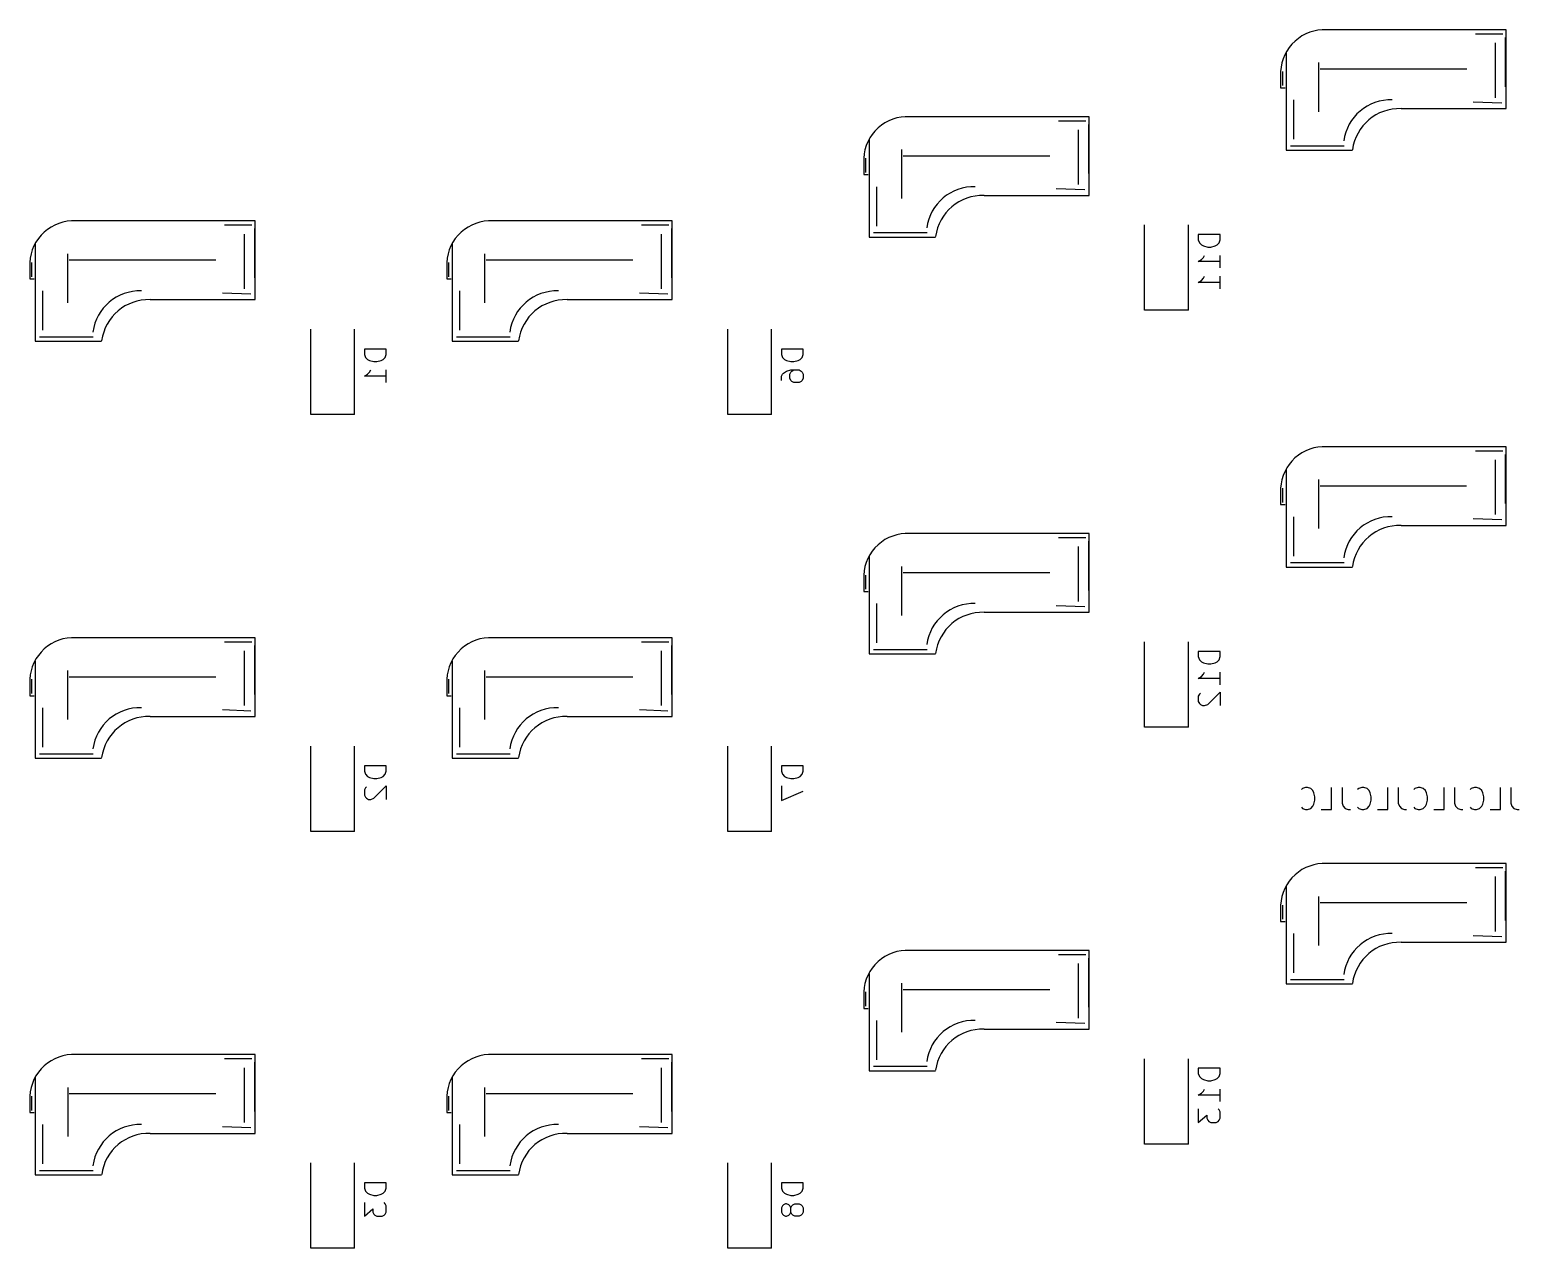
# Model space of a CAD drawing. Extents: x 55 to 335, y -160 to -35.
# Drawn here: x 198.9 to 266.9, y -91.2 to -35.5 of the extents above; entities that cross this region are included whole.
import ezdxf

# ---------------------------------------------------------------- set-up
doc = ezdxf.new("R2010")
doc.units = 0
doc.layers.add('BLACK', color=7, linetype='CONTINUOUS')

msp = doc.modelspace()

# ---------------------------------------------------------------- linework, layer by layer
at = {"layer": 'BLACK', "linetype": 'CONTINUOUS'}
for p, q in [((266.338, -35.4688), (258.137, -35.4688)), ((266.188, -35.6687), (264.938, -35.6687)), ((266.318, -38.0688), (266.318, -35.8188)), ((266.338, -39.0688), (266.338, -35.4688)), ((256.288, -36.5187), (256.288, -40.9688)), ((265.838, -36.0688), (265.838, -38.5688)), ((256.038, -37.3687), (256.038, -38.1187)), ((256.138, -38.0187), (256.138, -37.3687)), ((257.768, -36.9688), (257.768, -39.2087)), ((264.538, -37.2687), (257.838, -37.2687)), ((256.038, -38.1187), (256.238, -38.1187)), ((256.638, -40.4688), (256.638, -38.6688)), ((266.138, -38.8188), (264.838, -38.7687)), ((247.287, -39.4375), (239.087, -39.4375)), ((247.287, -43.0375), (247.287, -39.4375)), ((261.538, -39.0688), (266.338, -39.0688)), ((247.137, -39.6375), (245.887, -39.6375)), ((246.787, -40.0375), (246.787, -42.5375)), ((247.267, -42.0375), (247.267, -39.7875)), ((237.237, -40.4875), (237.237, -44.9375)), ((256.488, -40.7687), (258.938, -40.7687)), ((236.987, -41.3375), (236.987, -42.0875)), ((237.087, -41.9875), (237.087, -41.3375)), ((238.718, -40.9375), (238.718, -43.1775)), ((245.487, -41.2375), (238.787, -41.2375)), ((256.288, -40.9688), (259.318, -40.9688)), ((236.987, -42.0875), (237.188, -42.0875)), ((237.587, -44.4375), (237.587, -42.6375)), ((247.087, -42.7875), (245.787, -42.7375)), ((242.487, -43.0375), (247.287, -43.0375)), ((209.188, -44.2), (200.987, -44.2)), ((209.188, -47.8), (209.188, -44.2)), ((228.237, -44.2), (220.037, -44.2)), ((228.237, -47.8), (228.237, -44.2)), ((209.037, -44.4), (207.787, -44.4)), ((208.688, -44.8), (208.688, -47.3)), ((209.167, -46.8), (209.167, -44.55)), ((228.087, -44.4), (226.837, -44.4)), ((227.737, -44.8), (227.737, -47.3)), ((228.218, -46.8), (228.218, -44.55)), ((237.438, -44.7375), (239.887, -44.7375)), ((249.825, -48.2875), (249.825, -44.3875)), ((251.825, -48.2875), (251.825, -44.3875)), ((253.277, -44.8232), (252.277, -44.8232)), ((252.277, -44.8232), (252.277, -45.0613)), ((253.277, -45.0613), (253.277, -44.8232)), ((199.137, -45.25), (199.137, -49.7)), ((218.188, -45.25), (218.188, -49.7)), ((237.237, -44.9375), (240.267, -44.9375)), ((252.277, -45.0613), (252.325, -45.2042)), ((252.325, -45.2042), (252.42, -45.2994)), ((252.42, -45.2994), (252.515, -45.347)), ((252.515, -45.347), (252.706, -45.3946)), ((252.706, -45.3946), (252.849, -45.3946)), ((252.849, -45.3946), (253.039, -45.347)), ((253.039, -45.347), (253.135, -45.2994)), ((253.135, -45.2994), (253.23, -45.2042)), ((253.23, -45.2042), (253.277, -45.0613)), ((198.887, -46.1), (198.887, -46.85)), ((198.987, -46.75), (198.987, -46.1)), ((200.617, -45.7), (200.617, -47.94)), ((207.387, -46), (200.688, -46)), ((217.938, -46.1), (217.938, -46.85)), ((218.037, -46.75), (218.037, -46.1)), ((219.667, -45.7), (219.667, -47.94)), ((226.438, -46), (219.737, -46)), ((252.277, -46.0613), (252.42, -45.9661)), ((253.277, -46.0613), (252.277, -46.0613)), ((252.42, -45.9661), (252.515, -45.8708)), ((252.515, -45.8708), (252.563, -45.7756)), ((253.277, -46.347), (253.277, -45.7756)), ((198.887, -46.85), (199.087, -46.85)), ((217.938, -46.85), (218.137, -46.85)), ((252.277, -47.0137), (252.42, -46.9185)), ((252.42, -46.9185), (252.515, -46.8232)), ((252.515, -46.8232), (252.563, -46.728)), ((253.277, -47.2994), (253.277, -46.728)), ((199.487, -49.2), (199.487, -47.4)), ((208.987, -47.55), (207.688, -47.5)), ((218.537, -49.2), (218.537, -47.4)), ((228.037, -47.55), (226.737, -47.5)), ((253.277, -47.0137), (252.277, -47.0137)), ((204.387, -47.8), (209.188, -47.8)), ((223.438, -47.8), (228.237, -47.8)), ((251.825, -48.2875), (249.825, -48.2875)), ((199.337, -49.5), (201.787, -49.5)), ((211.725, -53.05), (211.725, -49.15)), ((213.725, -53.05), (213.725, -49.15)), ((218.387, -49.5), (220.837, -49.5)), ((230.775, -53.05), (230.775, -49.15)), ((232.775, -53.05), (232.775, -49.15)), ((199.137, -49.7), (202.167, -49.7)), ((215.177, -50.0619), (214.177, -50.0619)), ((214.177, -50.0619), (214.177, -50.3)), ((214.177, -50.3), (214.225, -50.4429)), ((215.13, -50.4429), (215.177, -50.3)), ((215.177, -50.3), (215.177, -50.0619)), ((218.188, -49.7), (221.218, -49.7)), ((234.227, -50.0619), (233.227, -50.0619)), ((233.227, -50.0619), (233.227, -50.3)), ((233.227, -50.3), (233.275, -50.4429)), ((234.18, -50.4429), (234.227, -50.3)), ((234.227, -50.3), (234.227, -50.0619)), ((214.225, -50.4429), (214.32, -50.5381)), ((214.32, -50.5381), (214.415, -50.5857)), ((214.415, -50.5857), (214.606, -50.6333)), ((214.415, -51.1095), (214.463, -51.0143)), ((214.606, -50.6333), (214.749, -50.6333)), ((214.749, -50.6333), (214.939, -50.5857)), ((214.939, -50.5857), (215.035, -50.5381)), ((215.035, -50.5381), (215.13, -50.4429)), ((215.177, -51.5857), (215.177, -51.0143)), ((233.275, -50.4429), (233.37, -50.5381)), ((233.37, -50.5381), (233.465, -50.5857)), ((233.465, -50.5857), (233.656, -50.6333)), ((233.465, -51.0619), (233.656, -51.0143)), ((233.656, -50.6333), (233.799, -50.6333)), ((233.656, -51.0143), (234.037, -51.0143)), ((233.704, -51.0619), (233.799, -51.0143)), ((233.799, -50.6333), (233.989, -50.5857)), ((233.989, -50.5857), (234.085, -50.5381)), ((234.037, -51.0143), (234.132, -51.0619)), ((234.085, -50.5381), (234.18, -50.4429)), ((214.177, -51.3), (214.32, -51.2048)), ((215.177, -51.3), (214.177, -51.3)), ((214.32, -51.2048), (214.415, -51.1095)), ((233.227, -51.3), (233.275, -51.2048)), ((233.227, -51.4905), (233.227, -51.3)), ((233.275, -51.2048), (233.323, -51.1571)), ((233.323, -51.1571), (233.465, -51.0619)), ((233.608, -51.2048), (233.656, -51.1095)), ((233.608, -51.3952), (233.608, -51.2048)), ((233.656, -51.4905), (233.608, -51.3952)), ((233.656, -51.1095), (233.704, -51.0619)), ((233.704, -51.5381), (233.656, -51.4905)), ((233.799, -51.5857), (233.704, -51.5381)), ((234.037, -51.5857), (233.799, -51.5857)), ((234.132, -51.5381), (234.037, -51.5857)), ((234.132, -51.0619), (234.18, -51.1095)), ((234.18, -51.4905), (234.132, -51.5381)), ((234.18, -51.1095), (234.227, -51.2048)), ((234.227, -51.3952), (234.18, -51.4905)), ((234.227, -51.2048), (234.227, -51.3952)), ((213.725, -53.05), (211.725, -53.05)), ((232.775, -53.05), (230.775, -53.05)), ((266.337, -54.5188), (258.137, -54.5188)), ((266.188, -54.7188), (264.938, -54.7188)), ((265.837, -55.1188), (265.837, -57.6188)), ((266.317, -57.1188), (266.317, -54.8688)), ((266.337, -58.1188), (266.337, -54.5188)), ((256.287, -55.5688), (256.287, -60.0188)), ((256.037, -56.4188), (256.037, -57.1688)), ((256.137, -57.0688), (256.137, -56.4188)), ((257.767, -56.0188), (257.767, -58.2588)), ((264.537, -56.3188), (257.837, -56.3188)), ((256.037, -57.1688), (256.238, -57.1688)), ((256.637, -59.5188), (256.637, -57.7188)), ((266.137, -57.8688), (264.837, -57.8188)), ((247.287, -58.4875), (239.087, -58.4875)), ((247.287, -62.0875), (247.287, -58.4875)), ((261.537, -58.1188), (266.337, -58.1188)), ((247.137, -58.6875), (245.887, -58.6875)), ((246.787, -59.0875), (246.787, -61.5875)), ((247.267, -61.0875), (247.267, -58.8375)), ((237.237, -59.5375), (237.237, -63.9875)), ((256.488, -59.8188), (258.938, -59.8188)), ((236.987, -60.3875), (236.987, -61.1375)), ((237.087, -61.0375), (237.087, -60.3875)), ((238.718, -59.9875), (238.718, -62.2275)), ((245.487, -60.2875), (238.787, -60.2875)), ((256.287, -60.0188), (259.317, -60.0188)), ((236.987, -61.1375), (237.188, -61.1375)), ((237.587, -63.4875), (237.587, -61.6875)), ((247.087, -61.8375), (245.787, -61.7875)), ((242.487, -62.0875), (247.287, -62.0875)), ((209.188, -63.25), (200.987, -63.25)), ((209.188, -66.85), (209.188, -63.25)), ((228.237, -63.25), (220.037, -63.25)), ((228.237, -66.85), (228.237, -63.25)), ((209.037, -63.45), (207.787, -63.45)), ((208.688, -63.85), (208.688, -66.35)), ((209.167, -65.85), (209.167, -63.6)), ((228.087, -63.45), (226.837, -63.45)), ((227.737, -63.85), (227.737, -66.35)), ((228.217, -65.85), (228.217, -63.6)), ((237.438, -63.7875), (239.887, -63.7875)), ((249.825, -67.3375), (249.825, -63.4375)), ((251.825, -67.3375), (251.825, -63.4375)), ((253.277, -63.8732), (252.277, -63.8732)), ((252.277, -63.8732), (252.277, -64.1113)), ((253.277, -64.1113), (253.277, -63.8732)), ((199.137, -64.3), (199.137, -68.75)), ((218.187, -64.3), (218.187, -68.75)), ((237.237, -63.9875), (240.267, -63.9875)), ((252.277, -64.1113), (252.325, -64.2542)), ((252.325, -64.2542), (252.42, -64.3494)), ((252.42, -64.3494), (252.515, -64.397)), ((252.515, -64.397), (252.706, -64.4446)), ((252.706, -64.4446), (252.849, -64.4446)), ((252.849, -64.4446), (253.039, -64.397)), ((253.039, -64.397), (253.135, -64.3494)), ((253.135, -64.3494), (253.23, -64.2542)), ((253.23, -64.2542), (253.277, -64.1113)), ((198.887, -65.15), (198.887, -65.9)), ((198.987, -65.8), (198.987, -65.15)), ((200.617, -64.75), (200.617, -66.99)), ((207.387, -65.05), (200.688, -65.05)), ((217.937, -65.15), (217.937, -65.9)), ((218.037, -65.8), (218.037, -65.15)), ((219.667, -64.75), (219.667, -66.99)), ((226.437, -65.05), (219.737, -65.05)), ((252.277, -65.1113), (252.42, -65.0161)), ((253.277, -65.1113), (252.277, -65.1113)), ((252.42, -65.0161), (252.515, -64.9208)), ((252.515, -64.9208), (252.563, -64.8256)), ((253.277, -65.397), (253.277, -64.8256)), ((198.887, -65.9), (199.087, -65.9)), ((217.937, -65.9), (218.137, -65.9)), ((252.325, -65.8256), (252.277, -65.9208)), ((252.277, -65.9208), (252.277, -66.1589)), ((252.373, -65.778), (252.325, -65.8256)), ((252.706, -66.3018), (253.277, -65.7304)), ((253.277, -65.7304), (253.277, -66.3494)), ((199.487, -68.25), (199.487, -66.45)), ((208.987, -66.6), (207.688, -66.55)), ((218.537, -68.25), (218.537, -66.45)), ((228.037, -66.6), (226.737, -66.55)), ((252.277, -66.1589), (252.325, -66.2542)), ((252.325, -66.2542), (252.373, -66.3018)), ((252.373, -66.3018), (252.468, -66.3494)), ((252.468, -66.3494), (252.563, -66.3494)), ((252.563, -66.3494), (252.706, -66.3018)), ((204.387, -66.85), (209.188, -66.85)), ((223.437, -66.85), (228.237, -66.85)), ((251.825, -67.3375), (249.825, -67.3375)), ((199.337, -68.55), (201.787, -68.55)), ((211.725, -72.1), (211.725, -68.2)), ((213.725, -72.1), (213.725, -68.2)), ((218.387, -68.55), (220.837, -68.55)), ((230.775, -72.1), (230.775, -68.2)), ((232.775, -72.1), (232.775, -68.2)), ((199.137, -68.75), (202.167, -68.75)), ((215.177, -69.1119), (214.177, -69.1119)), ((214.177, -69.1119), (214.177, -69.35)), ((214.177, -69.35), (214.225, -69.4929)), ((215.13, -69.4929), (215.177, -69.35)), ((215.177, -69.35), (215.177, -69.1119)), ((218.187, -68.75), (221.217, -68.75)), ((234.227, -69.1119), (233.227, -69.1119)), ((233.227, -69.1119), (233.227, -69.35)), ((233.227, -69.35), (233.275, -69.4929)), ((234.18, -69.4929), (234.227, -69.35)), ((234.227, -69.35), (234.227, -69.1119)), ((214.225, -69.4929), (214.32, -69.5881)), ((214.273, -70.0643), (214.225, -70.1119)), ((214.32, -69.5881), (214.415, -69.6357)), ((214.415, -69.6357), (214.606, -69.6833)), ((214.606, -69.6833), (214.749, -69.6833)), ((214.606, -70.5881), (215.177, -70.0167)), ((214.749, -69.6833), (214.939, -69.6357)), ((214.939, -69.6357), (215.035, -69.5881)), ((215.035, -69.5881), (215.13, -69.4929)), ((215.177, -70.0167), (215.177, -70.6357)), ((233.227, -70.0167), (233.227, -70.6833)), ((233.275, -69.4929), (233.37, -69.5881)), ((233.37, -69.5881), (233.465, -69.6357)), ((233.465, -69.6357), (233.656, -69.6833)), ((233.656, -69.6833), (233.799, -69.6833)), ((233.799, -69.6833), (233.989, -69.6357)), ((233.989, -69.6357), (234.085, -69.5881)), ((234.085, -69.5881), (234.18, -69.4929)), ((214.225, -70.1119), (214.177, -70.2071)), ((214.177, -70.2071), (214.177, -70.4452)), ((214.177, -70.4452), (214.225, -70.5405)), ((214.225, -70.5405), (214.273, -70.5881)), ((214.273, -70.5881), (214.368, -70.6357)), ((214.368, -70.6357), (214.463, -70.6357)), ((214.463, -70.6357), (214.606, -70.5881)), ((233.227, -70.6833), (234.227, -70.2548)), ((257.033, -70.1437), (256.985, -70.1914)), ((257.176, -70.0961), (257.033, -70.1437)), ((257.271, -70.0961), (257.176, -70.0961)), ((257.414, -70.1437), (257.271, -70.0961)), ((257.509, -70.239), (257.414, -70.1437)), ((257.557, -70.3342), (257.509, -70.239)), ((257.604, -70.5247), (257.557, -70.3342)), ((257.557, -70.858), (257.604, -70.6676)), ((257.604, -70.6676), (257.604, -70.5247)), ((258.366, -71.0961), (258.366, -70.0961)), ((258.842, -70.0961), (258.842, -70.8104)), ((259.604, -70.1437), (259.557, -70.1914)), ((259.747, -70.0961), (259.604, -70.1437)), ((259.842, -70.0961), (259.747, -70.0961)), ((259.985, -70.1437), (259.842, -70.0961)), ((260.08, -70.239), (259.985, -70.1437)), ((260.128, -70.3342), (260.08, -70.239)), ((260.176, -70.5247), (260.128, -70.3342)), ((260.128, -70.858), (260.176, -70.6676)), ((260.176, -70.6676), (260.176, -70.5247)), ((260.938, -71.0961), (260.938, -70.0961)), ((261.414, -70.0961), (261.414, -70.8104)), ((262.176, -70.1437), (262.128, -70.1914)), ((262.318, -70.0961), (262.176, -70.1437)), ((262.414, -70.0961), (262.318, -70.0961)), ((262.557, -70.1437), (262.414, -70.0961)), ((262.652, -70.239), (262.557, -70.1437)), ((262.699, -70.3342), (262.652, -70.239)), ((262.747, -70.5247), (262.699, -70.3342)), ((262.699, -70.858), (262.747, -70.6676)), ((262.747, -70.6676), (262.747, -70.5247)), ((263.509, -71.0961), (263.509, -70.0961)), ((263.985, -70.0961), (263.985, -70.8104)), ((264.747, -70.1437), (264.699, -70.1914)), ((264.89, -70.0961), (264.747, -70.1437)), ((264.985, -70.0961), (264.89, -70.0961)), ((265.128, -70.1437), (264.985, -70.0961)), ((265.223, -70.239), (265.128, -70.1437)), ((265.271, -70.3342), (265.223, -70.239)), ((265.318, -70.5247), (265.271, -70.3342)), ((265.271, -70.858), (265.318, -70.6676)), ((265.318, -70.6676), (265.318, -70.5247)), ((266.08, -71.0961), (266.08, -70.0961)), ((266.557, -70.0961), (266.557, -70.8104)), ((256.985, -71.0009), (257.033, -71.0485)), ((257.033, -71.0485), (257.176, -71.0961)), ((257.176, -71.0961), (257.271, -71.0961)), ((257.271, -71.0961), (257.414, -71.0485)), ((257.414, -71.0485), (257.509, -70.9533)), ((257.509, -70.9533), (257.557, -70.858)), ((257.89, -71.0961), (258.366, -71.0961)), ((258.842, -70.8104), (258.89, -70.9533)), ((258.89, -70.9533), (258.985, -71.0485)), ((258.985, -71.0485), (259.128, -71.0961)), ((259.128, -71.0961), (259.223, -71.0961)), ((259.557, -71.0009), (259.604, -71.0485)), ((259.604, -71.0485), (259.747, -71.0961)), ((259.747, -71.0961), (259.842, -71.0961)), ((259.842, -71.0961), (259.985, -71.0485)), ((259.985, -71.0485), (260.08, -70.9533)), ((260.08, -70.9533), (260.128, -70.858)), ((260.461, -71.0961), (260.938, -71.0961)), ((261.414, -70.8104), (261.461, -70.9533)), ((261.461, -70.9533), (261.557, -71.0485)), ((261.557, -71.0485), (261.699, -71.0961)), ((261.699, -71.0961), (261.795, -71.0961)), ((262.128, -71.0009), (262.176, -71.0485)), ((262.176, -71.0485), (262.318, -71.0961)), ((262.318, -71.0961), (262.414, -71.0961)), ((262.414, -71.0961), (262.557, -71.0485)), ((262.557, -71.0485), (262.652, -70.9533)), ((262.652, -70.9533), (262.699, -70.858)), ((263.033, -71.0961), (263.509, -71.0961)), ((263.985, -70.8104), (264.033, -70.9533)), ((264.033, -70.9533), (264.128, -71.0485)), ((264.128, -71.0485), (264.271, -71.0961)), ((264.271, -71.0961), (264.366, -71.0961)), ((264.699, -71.0009), (264.747, -71.0485)), ((264.747, -71.0485), (264.89, -71.0961)), ((264.89, -71.0961), (264.985, -71.0961)), ((264.985, -71.0961), (265.128, -71.0485)), ((265.128, -71.0485), (265.223, -70.9533)), ((265.223, -70.9533), (265.271, -70.858)), ((265.604, -71.0961), (266.08, -71.0961)), ((266.557, -70.8104), (266.604, -70.9533)), ((266.604, -70.9533), (266.699, -71.0485)), ((266.699, -71.0485), (266.842, -71.0961)), ((266.842, -71.0961), (266.938, -71.0961)), ((213.725, -72.1), (211.725, -72.1)), ((232.775, -72.1), (230.775, -72.1)), ((266.338, -73.5687), (258.137, -73.5687)), ((266.188, -73.7687), (264.938, -73.7687)), ((265.838, -74.1687), (265.838, -76.6687)), ((266.318, -76.1687), (266.318, -73.9187)), ((266.338, -77.1687), (266.338, -73.5687)), ((256.288, -74.6187), (256.288, -79.0687)), ((256.038, -75.4687), (256.038, -76.2187)), ((256.138, -76.1187), (256.138, -75.4687)), ((257.768, -75.0687), (257.768, -77.3087)), ((264.538, -75.3687), (257.838, -75.3687)), ((256.038, -76.2187), (256.238, -76.2187)), ((256.638, -78.5687), (256.638, -76.7687)), ((266.138, -76.9187), (264.838, -76.8687)), ((247.287, -77.5375), (239.087, -77.5375)), ((247.287, -81.1375), (247.287, -77.5375)), ((261.538, -77.1687), (266.338, -77.1687)), ((247.137, -77.7375), (245.887, -77.7375)), ((246.787, -78.1375), (246.787, -80.6375)), ((247.267, -80.1375), (247.267, -77.8875)), ((237.237, -78.5875), (237.237, -83.0375)), ((256.488, -78.8687), (258.938, -78.8687)), ((236.987, -79.4375), (236.987, -80.1875)), ((237.087, -80.0875), (237.087, -79.4375)), ((238.718, -79.0375), (238.718, -81.2775)), ((245.487, -79.3375), (238.787, -79.3375)), ((256.288, -79.0687), (259.318, -79.0687)), ((236.987, -80.1875), (237.188, -80.1875)), ((237.587, -82.5375), (237.587, -80.7375)), ((247.087, -80.8875), (245.787, -80.8375)), ((242.487, -81.1375), (247.287, -81.1375)), ((209.188, -82.3), (200.987, -82.3)), ((209.188, -85.9), (209.188, -82.3)), ((228.238, -82.3), (220.037, -82.3)), ((228.238, -85.9), (228.238, -82.3)), ((209.038, -82.5), (207.788, -82.5)), ((208.688, -82.9), (208.688, -85.4)), ((209.168, -84.9), (209.168, -82.65)), ((228.088, -82.5), (226.838, -82.5)), ((227.738, -82.9), (227.738, -85.4)), ((228.218, -84.9), (228.218, -82.65)), ((237.438, -82.8375), (239.887, -82.8375)), ((249.825, -86.3875), (249.825, -82.4875)), ((251.825, -86.3875), (251.825, -82.4875)), ((253.277, -82.9232), (252.277, -82.9232)), ((252.277, -82.9232), (252.277, -83.1613)), ((253.277, -83.1613), (253.277, -82.9232)), ((199.138, -83.35), (199.138, -87.8)), ((218.188, -83.35), (218.188, -87.8)), ((237.237, -83.0375), (240.267, -83.0375)), ((252.277, -83.1613), (252.325, -83.3042)), ((252.325, -83.3042), (252.42, -83.3994)), ((252.42, -83.3994), (252.515, -83.447)), ((252.515, -83.447), (252.706, -83.4946)), ((252.706, -83.4946), (252.849, -83.4946)), ((252.849, -83.4946), (253.039, -83.447)), ((253.039, -83.447), (253.135, -83.3994)), ((253.135, -83.3994), (253.23, -83.3042)), ((253.23, -83.3042), (253.277, -83.1613)), ((198.888, -84.2), (198.888, -84.95)), ((198.988, -84.85), (198.988, -84.2)), ((200.618, -83.8), (200.618, -86.04)), ((207.388, -84.1), (200.688, -84.1)), ((217.938, -84.2), (217.938, -84.95)), ((218.038, -84.85), (218.038, -84.2)), ((219.668, -83.8), (219.668, -86.04)), ((226.438, -84.1), (219.738, -84.1)), ((252.277, -84.1613), (252.42, -84.0661)), ((253.277, -84.1613), (252.277, -84.1613)), ((252.42, -84.0661), (252.515, -83.9708)), ((252.515, -83.9708), (252.563, -83.8756)), ((253.277, -84.447), (253.277, -83.8756)), ((198.888, -84.95), (199.088, -84.95)), ((217.938, -84.95), (218.138, -84.95)), ((252.277, -84.7804), (252.277, -85.3994)), ((253.23, -84.828), (253.182, -84.7804)), ((253.277, -84.9232), (253.23, -84.828)), ((253.277, -85.2089), (253.277, -84.9232)), ((199.488, -87.3), (199.488, -85.5)), ((208.988, -85.65), (207.688, -85.6)), ((218.538, -87.3), (218.538, -85.5)), ((228.038, -85.65), (226.738, -85.6)), ((252.277, -85.3994), (252.658, -85.0661)), ((252.658, -85.0661), (252.658, -85.2089)), ((252.658, -85.2089), (252.706, -85.3042)), ((252.706, -85.3042), (252.754, -85.3518)), ((252.754, -85.3518), (252.849, -85.3994)), ((252.849, -85.3994), (253.087, -85.3994)), ((253.087, -85.3994), (253.182, -85.3518)), ((253.182, -85.3518), (253.23, -85.3042)), ((253.23, -85.3042), (253.277, -85.2089)), ((204.388, -85.9), (209.188, -85.9)), ((223.438, -85.9), (228.238, -85.9)), ((251.825, -86.3875), (249.825, -86.3875)), ((199.338, -87.6), (201.788, -87.6)), ((211.725, -91.15), (211.725, -87.25)), ((213.725, -91.15), (213.725, -87.25)), ((218.388, -87.6), (220.838, -87.6)), ((230.775, -91.15), (230.775, -87.25)), ((232.775, -91.15), (232.775, -87.25)), ((199.138, -87.8), (202.168, -87.8)), ((215.177, -88.1619), (214.177, -88.1619)), ((214.177, -88.1619), (214.177, -88.4)), ((214.177, -88.4), (214.225, -88.5429)), ((215.13, -88.5429), (215.177, -88.4)), ((215.177, -88.4), (215.177, -88.1619)), ((218.188, -87.8), (221.218, -87.8)), ((234.227, -88.1619), (233.227, -88.1619)), ((233.227, -88.1619), (233.227, -88.4)), ((233.227, -88.4), (233.275, -88.5429)), ((234.18, -88.5429), (234.227, -88.4)), ((234.227, -88.4), (234.227, -88.1619)), ((214.177, -89.0667), (214.177, -89.6857)), ((214.225, -88.5429), (214.32, -88.6381)), ((214.32, -88.6381), (214.415, -88.6857)), ((214.415, -88.6857), (214.606, -88.7333)), ((214.606, -88.7333), (214.749, -88.7333)), ((214.749, -88.7333), (214.939, -88.6857)), ((214.939, -88.6857), (215.035, -88.6381)), ((215.035, -88.6381), (215.13, -88.5429)), ((215.13, -89.1143), (215.082, -89.0667)), ((215.177, -89.2095), (215.13, -89.1143)), ((233.275, -88.5429), (233.37, -88.6381)), ((233.418, -89.1143), (233.323, -89.1619)), ((233.37, -88.6381), (233.465, -88.6857)), ((233.465, -89.1143), (233.418, -89.1143)), ((233.465, -88.6857), (233.656, -88.7333)), ((233.561, -89.1619), (233.465, -89.1143)), ((233.656, -88.7333), (233.799, -88.7333)), ((233.751, -89.1619), (233.846, -89.1143)), ((233.799, -88.7333), (233.989, -88.6857)), ((233.846, -89.1143), (234.037, -89.1143)), ((233.989, -88.6857), (234.085, -88.6381)), ((234.037, -89.1143), (234.132, -89.1619)), ((234.085, -88.6381), (234.18, -88.5429)), ((214.177, -89.6857), (214.558, -89.3524)), ((214.558, -89.3524), (214.558, -89.4952)), ((214.558, -89.4952), (214.606, -89.5905)), ((214.606, -89.5905), (214.654, -89.6381)), ((214.654, -89.6381), (214.749, -89.6857)), ((214.749, -89.6857), (214.987, -89.6857)), ((214.987, -89.6857), (215.082, -89.6381)), ((215.082, -89.6381), (215.13, -89.5905)), ((215.13, -89.5905), (215.177, -89.4952)), ((215.177, -89.4952), (215.177, -89.2095)), ((233.275, -89.2095), (233.227, -89.3048)), ((233.227, -89.3048), (233.227, -89.4952)), ((233.227, -89.4952), (233.275, -89.5905)), ((233.323, -89.1619), (233.275, -89.2095)), ((233.275, -89.5905), (233.323, -89.6381)), ((233.323, -89.6381), (233.418, -89.6857)), ((233.418, -89.6857), (233.465, -89.6857)), ((233.465, -89.6857), (233.561, -89.6381)), ((233.608, -89.2095), (233.561, -89.1619)), ((233.561, -89.6381), (233.608, -89.5905)), ((233.656, -89.3048), (233.608, -89.2095)), ((233.608, -89.5905), (233.656, -89.4952)), ((233.656, -89.3048), (233.704, -89.2095)), ((233.656, -89.4952), (233.656, -89.3048)), ((233.704, -89.5905), (233.656, -89.4952)), ((233.704, -89.2095), (233.751, -89.1619)), ((233.751, -89.6381), (233.704, -89.5905)), ((233.846, -89.6857), (233.751, -89.6381)), ((234.037, -89.6857), (233.846, -89.6857)), ((234.132, -89.6381), (234.037, -89.6857)), ((234.132, -89.1619), (234.18, -89.2095)), ((234.18, -89.5905), (234.132, -89.6381)), ((234.18, -89.2095), (234.227, -89.3048)), ((234.227, -89.4952), (234.18, -89.5905)), ((234.227, -89.3048), (234.227, -89.4952)), ((213.725, -91.15), (211.725, -91.15)), ((232.775, -91.15), (230.775, -91.15))]:
    msp.add_line(p, q, dxfattribs=at)
at = {"layer": 'BLACK'}
for centre, radius, start, end in [((258.038, -37.4688), 2.0025, 87.1376, 177.138), ((261.073, -40.8387), 2.171, 88.2843, 172.284), ((238.987, -41.4375), 2.0025, 87.1376, 177.138), ((261.473, -41.2387), 2.171, 88.2843, 172.284), ((242.022, -44.8075), 2.171, 88.2843, 172.284), ((242.422, -45.2075), 2.171, 88.2843, 172.284), ((200.887, -46.2), 2.0025, 87.1376, 177.138), ((219.938, -46.2), 2.0025, 87.1376, 177.138), ((203.922, -49.57), 2.171, 88.2843, 172.284), ((222.972, -49.57), 2.171, 88.2843, 172.284), ((204.322, -49.97), 2.171, 88.2843, 172.284), ((223.373, -49.97), 2.171, 88.2843, 172.284), ((258.037, -56.5188), 2.0025, 87.1376, 177.138), ((261.072, -59.8888), 2.171, 88.2843, 172.284), ((238.987, -60.4875), 2.0025, 87.1376, 177.138), ((261.472, -60.2888), 2.171, 88.2843, 172.284), ((242.022, -63.8575), 2.171, 88.2843, 172.284), ((242.422, -64.2575), 2.171, 88.2843, 172.284), ((200.887, -65.25), 2.0025, 87.1376, 177.138), ((219.937, -65.25), 2.0025, 87.1376, 177.138), ((203.922, -68.62), 2.171, 88.2843, 172.284), ((222.972, -68.62), 2.171, 88.2843, 172.284), ((204.322, -69.02), 2.171, 88.2843, 172.284), ((223.372, -69.02), 2.171, 88.2843, 172.284), ((258.038, -75.5687), 2.0025, 87.1376, 177.138), ((261.073, -78.9387), 2.171, 88.2843, 172.284), ((238.987, -79.5375), 2.0025, 87.1376, 177.138), ((261.473, -79.3387), 2.171, 88.2843, 172.284), ((242.022, -82.9075), 2.171, 88.2843, 172.284), ((242.422, -83.3075), 2.171, 88.2843, 172.284), ((200.888, -84.3), 2.0025, 87.1376, 177.138), ((219.938, -84.3), 2.0025, 87.1376, 177.138), ((203.923, -87.67), 2.171, 88.2843, 172.284), ((222.973, -87.67), 2.171, 88.2843, 172.284), ((204.323, -88.07), 2.171, 88.2843, 172.284), ((223.373, -88.07), 2.171, 88.2843, 172.284)]:
    msp.add_arc(centre, radius, start, end, dxfattribs=at)

doc.saveas('drawing.dxf')
